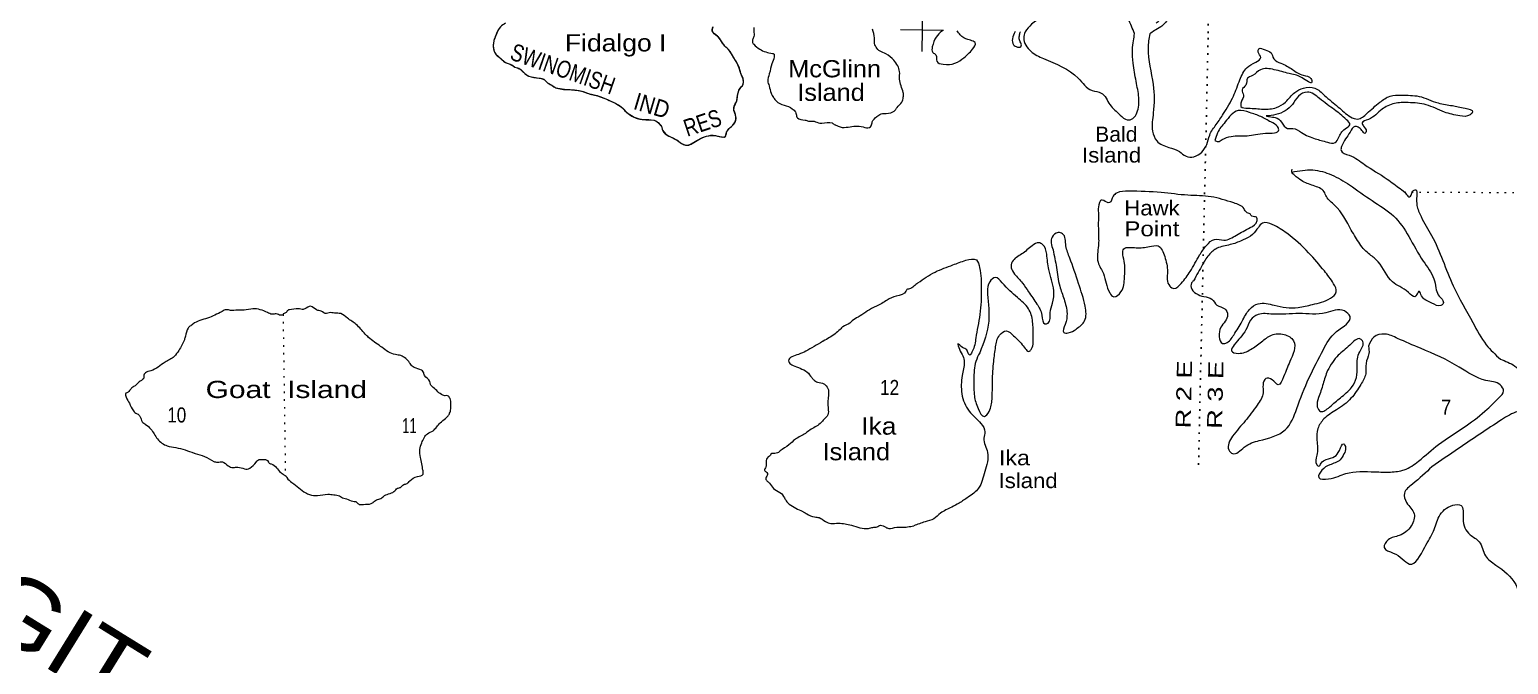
# Model space of a CAD drawing. Header units: feet. Extents: x -493433 to -244333, y 184684 to 373072.
# Drawn here: x -377997 to -360811, y 317103 to 324487 of the extents above; entities that cross this region are included whole.
import ezdxf

# ---------------------------------------------------------------- set-up
doc = ezdxf.new("R2010")
doc.units = ezdxf.units.FT
doc.header["$LTSCALE"] = 60
doc.linetypes.add('DOT_DASHED', pattern=[7.7, 5, -1.2, 0.3, -1.2])
doc.linetypes.add('DOTTED', pattern=[1.5, 0.3, -1.2])
for name, color, linetype, lineweight in [('39', 7, 'Continuous', 13), ('4', 7, 'Continuous', 13), ('41', 7, 'Continuous', 13), ('44', 7, 'DOT_DASHED', 13), ('6', 7, 'DOTTED', 25), ('7', 7, 'DOTTED', 13)]:
    doc.layers.add(name, color=color, linetype=linetype, lineweight=lineweight)
doc.layers.add('42', color=7, linetype='Continuous')

msp = doc.modelspace()

# ---------------------------------------------------------------- linework, layer by layer
at = {"layer": '39'}
for points in [[(-364906, 324565.95), (-364826, 324637.95), (-364787, 324758.95), (-364729, 324830.95), (-364636, 324900.95), (-364516, 324994.95), (-364436, 325098.95), (-364445, 325151.95), (-364473, 325200.95), (-364396, 325250.95), (-364331, 325231.95), (-364332, 325118.95), (-364374, 325033.95), (-364472, 324947.95), (-364565, 324857.95), (-364665, 324797.95), (-364735, 324711.95), (-364768, 324614.95), (-364852, 324516.95), (-364925, 324474.95), (-364980, 324436.95)], [(-365156, 324439.95), (-365231, 324609.95), (-365345, 324794.95), (-365446, 324951.95), (-365567, 325069.95), (-365665, 325133.95), (-365764, 325124.95), (-365834, 325037.95), (-365881, 324951.95), (-365898, 324915.95), (-365862, 324880.95), (-365802, 324806.95), (-365826, 324770.95), (-365872, 324811.95), (-365915, 324818.95), (-365967, 324818.95), (-366069, 324756.95), (-366224, 324633.95), (-366352, 324547.95), (-366428, 324460.95)], [(-372466.09, 324560.54), (-372525.48, 324517.74), (-372575.52, 324427.87), (-372596.68, 324373.8), (-372608.33, 324287.31), (-372573.7, 324193.96), (-372526.03, 324152.8), (-372474.36, 324109.57), (-372392.29, 324073.87), (-372356.39, 324051.06), (-372300.28, 324029.93), (-372254.63, 323988.81), (-372194.89, 323945.43), (-372072.23, 323923.14), (-372022.06, 323908.15), (-371972.45, 323862.94), (-371922.5, 323835.86), (-371914.54, 323829.67), (-371868.56, 323806.69), (-371715.58, 323787.91), (-371610.85, 323778.03), (-371484.49, 323737.52), (-371420.17, 323724.31), (-371261.91, 323663.09), (-371122.05, 323588.07), (-371062.59, 323528.57), (-370974.91, 323468.57), (-370920.79, 323449.49), (-370864.47, 323440.44), (-370741.56, 323432.26), (-370699.57, 323411.37), (-370679.77, 323390.86), (-370673.86, 323382.7), (-370659.96, 323370.36), (-370640.78, 323315.58), (-370603.27, 323270.58), (-370459.45, 323191.46), (-370421.64, 323162.58), (-370375.58, 323143.63), (-370347.39, 323141.12), (-370296.56, 323162.42), (-370221.06, 323209.5), (-370131.64, 323246.25), (-370024.56, 323254.47), (-369942.17, 323236.91), (-369928.06, 323236.67), (-369922.04, 323234.55), (-369905.58, 323252.4), (-369894.66, 323298.59), (-369867.75, 323336.43), (-369816.48, 323381.91), (-369793.6, 323419.83), (-369788.55, 323476.19), (-369813.16, 323565.34), (-369798.02, 323621.53), (-369783.47, 323645.47), (-369759.06, 323768.04), (-369731.96, 323815.96), (-369713.52, 323831.76), (-369705.91, 323918.34), (-369736.78, 323995.49), (-369742.43, 324017.77), (-369775.29, 324096.97), (-369841.89, 324207.01), (-369871.38, 324249.87), (-369916.96, 324295.01), (-369966.11, 324366.43), (-369989.76, 324397.09), (-370053.31, 324452.64), (-370062.77, 324487.08), (-370054, 324520.64)], [(-369580.81, 324512.81), (-369580.98, 324466.61), (-369580.07, 324406.1), (-369594.9, 324366.03), (-369597.33, 324343.9), (-369581.7, 324315.4), (-369512.1, 324259.75), (-369363.74, 324208.78), (-369351.68, 324206.56), (-369344.3, 324168.11), (-369369.92, 324089.93), (-369400.31, 323971.5), (-369417.98, 323887.12), (-369402.83, 323832.42), (-369378.14, 323747.31), (-369352.84, 323696.46), (-369344.95, 323686.24), (-369301.43, 323639.11), (-369203.27, 323601.11), (-369113.42, 323549.15), (-369095.64, 323528.67), (-369088.04, 323502.33), (-369074.69, 323459.75), (-368984.37, 323433.99), (-368946.24, 323423.24), (-368879.72, 323420.08), (-368813.54, 323398.76), (-368789.33, 323398.34), (-368670.27, 323400.3), (-368636.35, 323379.56), (-368626.33, 323375.34), (-368576.29, 323354.31), (-368483.52, 323352.7), (-368398.59, 323363.32), (-368310, 323353.72), (-368237.47, 323348.42), (-368216.94, 323368.23), (-368204.03, 323412.36), (-368152.48, 323473.97), (-368101.48, 323505.34), (-368069.1, 323510.82), (-367963.86, 323529.16), (-367935.19, 323552.86), (-367916.53, 323580.75), (-367858.89, 323644.28), (-367843.76, 323700.47), (-367842.91, 323746.83), (-367844.78, 323754.93), (-367886.34, 323910.91), (-367886.74, 323999.62), (-367907.76, 324064.51), (-367952.98, 324129.81), (-368046.45, 324204.02), (-368112.46, 324235.42), (-368160.02, 324282.62), (-368179.13, 324341.42), (-368178.25, 324389.8), (-368201.47, 324489.81)], [(-367381.81, 324476.31), (-367395.33, 324467.68), (-367460, 324398.95), (-367506, 324287.95), (-367500, 324220.95), (-367464, 324191.95), (-367455, 324117.95), (-367379, 324083.95), (-367243, 324094.95), (-367138, 324159.95), (-367039, 324257.95), (-367010, 324334.95), (-367032, 324350.95), (-367093, 324369.95), (-367181, 324423.95), (-367218.28, 324473.65)], [(-366543.37, 324462.56), (-366575, 324379.95), (-366564, 324310.95), (-366518, 324283.95), (-366476, 324287.95), (-366471, 324307.95), (-366491, 324356.95), (-366496, 324400.95), (-366487.33, 324448.43), (-366482.75, 324461.57)], [(-366428, 324460.95), (-366444, 324387.95), (-366421, 324306.95), (-366361, 324233.95), (-366215, 324148.95), (-365810, 323921.95), (-365650, 323777.95), (-365543, 323748.95), (-365442, 323613.95), (-365322, 323492.95), (-365240, 323435.95), (-365175, 323452.95), (-365128, 323518.95), (-365106, 323694.95), (-365138, 323884.95), (-365171, 324095.95), (-365181, 324251.95), (-365168, 324356.95), (-365156, 324439.95)], [(-364980, 324436.95), (-364999, 324271.95), (-364940, 323846.95), (-364938, 323516.95), (-364947, 323306.95), (-364898, 323192.95), (-364757, 323116.95), (-364635, 323068.95), (-364557, 323012.95), (-364466, 323007.95), (-364376, 323060.95), (-364317, 323151.95), (-364283, 323259.95), (-364207, 323382.95), (-364122, 323508.95), (-364007, 323713.95), (-363932, 323902.95), (-363849, 324043.95), (-363747, 324106.95), (-363690, 324162.95), (-363718, 324225.95), (-363711, 324263.95), (-363640, 324250.95), (-363570, 324217.95), (-363539, 324146.95), (-363455, 324095.95), (-363322, 324022.95), (-363196, 323954.95), (-363107, 323917.95), (-363094, 323874.95), (-363210, 323924.95), (-363361, 323976.95), (-363532, 324019.95), (-363692, 324019.95), (-363786, 323951.95), (-363843, 323919.95), (-363862, 323841.95), (-363907, 323785.95), (-363889, 323724.95), (-363917, 323643.95), (-363919, 323593.95), (-363837, 323571.95), (-363661, 323561.95), (-363506, 323578.95), (-363402, 323643.95), (-363293, 323755.95), (-363194, 323806.95), (-363060, 323805.95), (-362948, 323720.95), (-362788, 323585.95), (-362646, 323472.95), (-362564, 323445.95), (-362456, 323510.95), (-362305, 323640.95), (-362187, 323711.95), (-362054, 323722.95), (-361850, 323709.95), (-361629, 323632.95), (-361463, 323601.95), (-361314, 323571.95), (-361228, 323528.95), (-361257, 323494.95), (-361376, 323483.95), (-361555, 323526.95), (-361766, 323611.95), (-361976, 323636.95), (-362136, 323626.95), (-362280, 323559.95), (-362439, 323441.95), (-362510, 323400.95), (-362494, 323361.95), (-362463, 323302.95), (-362479, 323278.95), (-362513, 323313.95), (-362557, 323350.95), (-362595, 323360.95), (-362651, 323294.95), (-362704, 323214.95), (-362750, 323126.95), (-362756, 323079.95), (-362662, 323024.95), (-362482, 322916.95), (-362221, 322747.95), (-362069, 322636.95), (-361999, 322573.95), (-361961, 322540.95), (-361943, 322558.95), (-361924, 322606.95), (-361888, 322622.95), (-361876, 322551.95), (-361874, 322440.95), (-361827, 322310.95), (-361704, 322090.95), (-361453, 321505.95), (-361224, 321077.95), (-361068, 320819.95), (-360905, 320653.95)], [(-363628, 323482.95), (-363513, 323497.95), (-363405, 323542.95), (-363321, 323614.95), (-363251, 323712.95), (-363148, 323759.95), (-363005, 323683.95), (-362835, 323555.95), (-362693, 323438.95), (-362654, 323379.95), (-362709, 323331.95), (-362787, 323227.95), (-362824, 323171.95), (-362915, 323176.95), (-363056, 323216.95), (-363216, 323289.95), (-363317, 323337.95), (-363379, 323335.95), (-363447, 323409.95), (-363521, 323463.95), (-363588, 323473.95), (-363628, 323482.95)], [(-364223, 323194.95), (-364192, 323285.95), (-364103, 323411.95), (-363952, 323543.95), (-363819, 323521.95), (-363689, 323473.95), (-363572, 323411.95), (-363494, 323357.95), (-363480, 323321.95), (-363634, 323280.95), (-363847, 323250.95), (-364035, 323244.95), (-364136, 323207.95), (-364187, 323183.95), (-364223, 323194.95)], [(-363327, 322829.95), (-363084, 322853.95), (-362867, 322796.95), (-362658, 322680.95), (-362396, 322497.95), (-362146, 322318.95), (-361969, 322079.95), (-361801, 321792.95), (-361678, 321588.95), (-361654, 321481.95), (-361626, 321400.95), (-361569, 321300.95), (-361596, 321276.95), (-361700, 321305.95), (-361791, 321351.95), (-361828, 321406.95), (-361850, 321441.95), (-361871, 321411.95), (-361899, 321379.95), (-361973, 321428.95), (-362160, 321552.95), (-362324, 321784.95), (-362422, 321870.95), (-362484, 321923.95), (-362538, 321993.95), (-362637, 322154.95), (-362831, 322443.95), (-362927, 322543.95), (-362954, 322600.95), (-363079, 322671.95), (-363215, 322729.95), (-363297, 322791.95), (-363327, 322829.95), (-363325, 322862.95)], [(-365573, 322027.95), (-365577, 322199.95), (-365577, 322377.95), (-365565, 322474.95), (-365545, 322502.95), (-365478, 322477.95), (-365446, 322473.95), (-365405, 322547.95), (-365364, 322585.95), (-365224, 322606.95), (-364847, 322591.95), (-364536, 322559.95), (-364266, 322541.95), (-364004, 322470.95), (-363884, 322401.95), (-363856, 322361.95), (-363814, 322342.95), (-363792, 322315.95), (-363738, 322303.95), (-363732, 322264.95), (-363812, 322182.95), (-363973, 322095.95), (-364119, 322036.95), (-364226, 322046.95), (-364319, 321976.95), (-364400, 321864.95), (-364509, 321673.95), (-364614, 321533.95), (-364699, 321475.95), (-364747, 321502.95), (-364774, 321670.95), (-364806, 321848.95), (-364883, 321969.95), (-364984, 321962.95), (-365138, 321949.95), (-365279, 321937.95), (-365273, 321767.95), (-365273, 321603.95), (-365314, 321434.95), (-365397, 321378.95), (-365445, 321423.95), (-365517, 321647.95), (-365580, 321779.95), (-365576, 321973.95), (-365573, 322027.95)], [(-364470, 321565.95), (-364365, 321754.95), (-364282, 321878.95), (-364180, 321950.95), (-364026, 321989.95), (-363894, 322040.95), (-363785, 322103.95), (-363717, 322185.95), (-363668, 322235.95), (-363555, 322217.95), (-363385, 322116.95), (-363133, 321889.95), (-362950, 321678.95), (-362843, 321530.95), (-362813, 321434.95), (-362879, 321362.95), (-363088, 321288.95), (-363256, 321253.95), (-363532, 321279.95), (-363720, 321297.95), (-363820, 321232.95), (-363906, 321093.95), (-364003, 320933.95), (-364097, 320839.95), (-364134, 320835.95), (-364171, 320913.95), (-364152, 321024.95), (-364075, 321168.95), (-364108, 321239.95), (-364199, 321279.95), (-364257, 321352.95), (-364349, 321380.95), (-364440, 321415.95), (-364499, 321487.95), (-364484, 321553.95), (-364470, 321565.95)], [(-366103, 321923.95), (-366125, 322004.95), (-366114, 322072.95), (-366044, 322124.95), (-365992, 322111.95), (-365953, 321971.95), (-365909, 321829.95), (-365807, 321533.95), (-365730, 321267.95), (-365736, 321099.95), (-365836, 321002.95), (-365928, 320958.95), (-365978, 320963.95), (-365963, 321056.95), (-365941, 321183.95), (-365975, 321351.95), (-366026, 321501.95), (-366064, 321718.95), (-366103, 321923.95)], [(-366551, 321643.95), (-366589, 321716.95), (-366578, 321785.95), (-366466, 321876.95), (-366347, 321972.95), (-366266, 322006.95), (-366224, 321987.95), (-366177, 321873.95), (-366153, 321695.95), (-366095, 321449.95), (-366109, 321304.95), (-366135, 321193.95), (-366161, 321072.95), (-366197, 321062.95), (-366232, 321164.95), (-366291, 321294.95), (-366388, 321437.95), (-366458, 321537.95), (-366551, 321643.95)], [(-367673.31, 321541.12), (-367474, 321666.95), (-367267, 321749.95), (-367115, 321803.95), (-366994, 321806.95), (-366956, 321717.95), (-366937, 321470.95), (-366953, 321173.95), (-367001, 320900.95), (-367045, 320733.95), (-367072, 320699.95), (-367106, 320760.95), (-367154, 320787.95), (-367208, 320832.95), (-367192, 320769.95), (-367151, 320690.95), (-367136, 320617.95), (-367158, 320461.95), (-367163, 320251.95), (-367078, 320048.95), (-366941, 319903.95), (-366895, 319807.95), (-366908, 319735.95), (-366864, 319568.95), (-366897, 319344.95), (-366968, 319153.95), (-367089, 319047.95), (-367195, 318978.95), (-367280, 318930.95), (-367412, 318861.95), (-367490, 318797.95), (-367591, 318760.95), (-367720.54, 318715.38)], [(-366955, 320728.95), (-366851, 321093.95), (-366853, 321273.95), (-366865, 321439.95), (-366839, 321551.95), (-366772, 321603.95), (-366694, 321542.95), (-366516, 321368.95), (-366389, 321239.95), (-366340, 321088.95), (-366334, 320923.95), (-366354, 320771.95), (-366375, 320745.95), (-366461, 320821.95), (-366562, 320923.95), (-366646, 320981.95), (-366724, 320933.95), (-366770, 320796.95), (-366792, 320627.95), (-366807, 320395.95), (-366812, 320186.95), (-366846, 320045.95), (-366901, 319985.95), (-366973, 320077.95), (-367017, 320223.95), (-367023, 320417.95), (-367000, 320627.95), (-366955, 320728.95)], [(-367673.31, 321541.12), (-367722.22, 321500.64), (-367773.19, 321471.29), (-367807.77, 321455.76), (-367812.02, 321443.74), (-367926.02, 321387.25), (-368031.76, 321340.7), (-368154.11, 321268.22), (-368190.71, 321252.73), (-368368.21, 321142.91), (-368437.58, 321099.76), (-368464.27, 321074.01), (-368545.75, 321031.07), (-368578.6, 320999.38), (-368701.35, 320904.73), (-368772.7, 320863.64), (-368782.9, 320857.77), (-368976.57, 320746.21), (-369059.95, 320709.35), (-369176.29, 320634.76), (-369170.57, 320616.51), (-369122.78, 320581.41), (-369042.71, 320547.76), (-368960.78, 320503.99), (-368907.5, 320438.54), (-368883.78, 320411.92), (-368839.88, 320384.95), (-368765.59, 320365.51), (-368751.66, 320355.18), (-368714.4, 320296.07), (-368713.48, 320235.56), (-368713.66, 320225.49), (-368721.03, 320153.03), (-368716.36, 320076.33), (-368719.62, 320007.84), (-368773.25, 319942.24), (-368810.25, 319904.57), (-368930.66, 319828.03), (-368979.76, 319790.58), (-369098, 319722.07), (-369173.83, 319656.85), (-369273.95, 319586.01), (-369318.84, 319558.56), (-369381.57, 319547.56), (-369394, 319529.63), (-369400.13, 319525.7), (-369437.37, 319473.92), (-369440.78, 319397.37), (-369455.55, 319361.33), (-369429.81, 319334.67), (-369420.13, 319312.33), (-369441.03, 319272.37), (-369429.51, 319239.91), (-369397.75, 319211.13), (-369352.46, 319149.86), (-369276.63, 319104.18), (-369223.35, 319038.74), (-369203.8, 319004.12), (-369168.16, 318967.22), (-369012.36, 318881.85), (-369000.36, 318875.59), (-368964.47, 318852.78), (-368874.3, 318818.96), (-368822.01, 318809.98), (-368748.16, 318766.36), (-368686.04, 318743.1), (-368597.24, 318745.59), (-368520.72, 318738.21), (-368446.39, 318720.78), (-368247.32, 318685.07), (-368196.68, 318696.29), (-368148.13, 318703.51), (-368109.49, 318720.98), (-368047.38, 318697.72), (-368013.31, 318685.03), (-367920.25, 318699.55), (-367859.75, 318698.49), (-367795.11, 318703.42), (-367720.54, 318715.38)], [(-375048.75, 321179.61), (-375055.26, 321170.28), (-375103.66, 321171.12), (-375129.73, 321179.64), (-375180.22, 321176.48), (-375232.33, 321195.53), (-375401, 321238.78), (-375504.19, 321222.42), (-375580.82, 321223.75), (-375663.58, 321221.15), (-375709.86, 321228), (-375760.63, 321208.72), (-375929.49, 321131), (-376098.18, 321061.33), (-376118.64, 321045.56), (-376124.76, 321041.63), (-376155.52, 321013.94), (-376185.47, 320919.69), (-376198.29, 320879.59), (-376263.07, 320755.72), (-376316.82, 320684.06), (-376422.92, 320617.35), (-376588.13, 320517.38), (-376651.09, 320494.28), (-376663.44, 320480.38), (-376674.51, 320426.13), (-376723.56, 320390.69), (-376768.76, 320345.1), (-376807.51, 320321.57), (-376834.35, 320287.76), (-376852.83, 320269.94), (-376877.29, 320256.25), (-376874.06, 320211.84), (-376837.01, 320140.62), (-376790.17, 320053.12), (-376772.39, 320032.65), (-376736.45, 320011.86), (-376710.75, 319983.19), (-376687.56, 319926.34), (-376647.81, 319893.39), (-376588.26, 319839.94), (-376509.62, 319725.67), (-376398.11, 319645.11), (-376297.6, 319625.22), (-376084.92, 319561.05), (-376072.89, 319556.81), (-375962.56, 319522.63), (-375856.69, 319464.35), (-375812.47, 319455.52), (-375755.93, 319458.57), (-375688.2, 319411.02), (-375630.01, 319393.88), (-375575.48, 319396.97), (-375501.15, 319379.56), (-375468.96, 319374.97), (-375438.49, 319386.53), (-375362.6, 319455.79), (-375327.77, 319485.43), (-375313.62, 319487.19), (-375219.34, 319457.33), (-375217.44, 319451.25), (-375187.47, 319434.61), (-375078.3, 319335.93), (-375040.46, 319309.07)], [(-375040.46, 319309.07), (-375014.54, 319292.49), (-375006.76, 319276.23), (-374947.28, 319218.75), (-374788.06, 319099.04), (-374744.05, 319078.12), (-374651.46, 319066.43), (-374530.14, 319082.48), (-374461.64, 319077.26), (-374395.34, 319061.99), (-374373.42, 319047.5), (-374313.21, 319030.32), (-374241.12, 319000.85), (-374206.91, 318996.22), (-374175.12, 318969.46), (-374130.85, 318962.64), (-374116.7, 318964.41), (-374025.73, 318974.94), (-373999.18, 318992.62), (-373952.25, 319022.05), (-373903.53, 319039.35), (-373885.05, 319057.18), (-373762.99, 319113.52), (-373719.95, 319151.09), (-373687.47, 319162.62), (-373648.57, 319194.21), (-373610, 319207.66), (-373577.18, 319237.32), (-373487.46, 319290.2), (-373424.47, 319315.33), (-373423.81, 319351.6), (-373425.65, 319361.72), (-373453.2, 319511.39), (-373461.61, 319604.29), (-373440.09, 319678.51), (-373371.58, 319786.19), (-373308.4, 319821.39), (-373226.06, 319912.71), (-373164.64, 319962.04), (-373131.79, 319993.74), (-373115.12, 320023.69), (-373102.11, 320073.87), (-373101.41, 320112.17), (-373100.46, 320164.57), (-373110, 320194.98), (-373139.67, 320227.75), (-373165.88, 320228.21), (-373171.93, 320228.31), (-373196.03, 320234.78), (-373305.35, 320325.39), (-373339, 320360.25), (-373344.48, 320392.6), (-373407.73, 320464.27), (-373421.12, 320504.83), (-373440.92, 320525.33), (-373527.13, 320555.05), (-373566.82, 320592.03), (-373580.56, 320612.43), (-373683.98, 320694.87), (-373744.3, 320706.01), (-373904.14, 320791.44), (-373918.08, 320801.77), (-374057.39, 320907), (-374097.03, 320946), (-374199.93, 321056.66), (-374303.49, 321131.04), (-374381.23, 321182.8), (-374451.75, 321188.05), (-374516.21, 321193.2), (-374546.64, 321183.64), (-374608.69, 321210.93), (-374660.86, 321225.96), (-374730.69, 321269.51), (-374799.84, 321238.44), (-374816.08, 321232.68), (-374874.45, 321239.74), (-374977.57, 321227.41), (-374989.7, 321225.6), (-375014.41, 321197.8), (-375048.75, 321179.61)], [(-363929, 320902.95), (-363861, 320994.95), (-363809, 321106.95), (-363720, 321172.95), (-363552, 321176.95), (-363243, 321183.95), (-362934, 321191.95), (-362717, 321213.95), (-362651, 321149.95), (-362809, 320973.95), (-362961, 320763.95), (-363129, 320433.95), (-363271, 320077.95), (-363405, 319830.95), (-363706, 319706.95), (-363882, 319629.95), (-364017, 319554.95), (-364060, 319597.95), (-364016, 319756.95), (-363870, 319935.95), (-363731, 320119.95), (-363662, 320262.95), (-363663, 320353.95), (-363630, 320427.95), (-363557, 320414.95), (-363487, 320354.95), (-363424, 320447.95), (-363351, 320624.95), (-363307, 320866.95), (-363419, 320940.95), (-363563, 320932.95), (-363681, 320854.95), (-363807, 320765.95), (-363951, 320720.95), (-364030, 320749.95), (-363997, 320820.95), (-363929, 320902.95)], [(-362436, 320803.95), (-362374, 320909.95), (-362250, 320944.95), (-362099, 320894.95), (-361832, 320779.95), (-361382, 320560.95), (-361073, 320406.95), (-360906, 320352.95), (-360867, 320284.95), (-360922, 320202.95), (-361057, 320072.95), (-361304, 319877.95), (-361624, 319659.95), (-361855, 319467.95), (-362021, 319366.95), (-362181, 319340.95), (-362363, 319342.95), (-362699, 319322.95), (-362901, 319260.95), (-363016, 319277.95), (-362979, 319360.95), (-362887, 319423.95), (-362767, 319482.95), (-362722, 319551.95), (-362703, 319621.95), (-362725, 319666.95), (-362776, 319592.95), (-362831, 319520.95), (-362929, 319484.95), (-362988, 319441.95), (-363015, 319407.95), (-363039, 319425.95), (-363037, 319534.95), (-363037, 319710.95), (-363025, 319845.95), (-362955, 319958.95), (-362808, 320063.95), (-362641, 320197.95), (-362526, 320359.95), (-362470, 320482.95), (-362466, 320603.95), (-362433, 320718.95), (-362436, 320803.95)], [(-362964, 320364.95), (-362912, 320519.95), (-362788, 320698.95), (-362654, 320816.95), (-362532, 320887.95), (-362502, 320856.95), (-362539, 320739.95), (-362570, 320572.95), (-362578, 320439.95), (-362634, 320324.95), (-362762, 320204.95), (-362891, 320095.95), (-362994, 320045.95), (-363032, 320098.95), (-363017, 320205.95), (-362964, 320364.95)], [(-360905, 320653.95), (-360738, 320572.95), (-360640, 320508.95), (-360579, 320503.95), (-360514, 320549.95), (-360419, 320540.95), (-360307, 320456.95), (-360140, 320251.95), (-360006, 320033.95), (-359936, 319980.95), (-359881, 319951.95), (-359813, 319758.95), (-359742, 319503.95), (-359775, 319438.95), (-359810, 319382.95), (-359783, 319277.95), (-359723, 319215.95), (-359672, 319126.95), (-359615, 318943.95), (-359418, 318603.95), (-359288, 318464.95), (-359108, 318452.95), (-358896, 318520.95), (-358628, 318608.95), (-358115, 318759.95), (-357880, 318793.95), (-357670, 318790.95), (-357551, 318787.95), (-357406, 318773.95), (-357066, 318839.95), (-356834, 318812.95), (-356565, 318854.95), (-356155, 319002.95), (-356012, 319116.95), (-355831.25, 319171.96), (-355639, 319210.95), (-355378, 319284.95), (-355218, 319329.95), (-355100, 319380.95), (-355006, 319476.95), (-354819, 319532.95), (-354627, 319548.95), (-354553, 319527.95), (-354496, 319520.95), (-354456, 319548.95), (-354361, 319519.95), (-354217, 319406.95), (-353933, 319153.95), (-353722, 318945.95), (-353588, 318824.95), (-353382, 318651.95), (-353091, 318529.95), (-352722, 318460.95), (-352290, 318432.95), (-351918, 318363.95), (-351666, 318287.95), (-351390, 318243.95), (-351148, 318244.95), (-350952, 318248.95), (-350810, 318267.95), (-350675, 318245.95), (-350236, 318157.95), (-349895, 318130.95), (-349660, 318148.95), (-349465, 318261.95), (-349338, 318398.95), (-349142, 318602.95), (-348986, 318764.95), (-348900, 318889.95), (-348801, 319017.95), (-348690, 319143.95), (-348579, 319330.95), (-348577.59, 319334.2)], [(-348399.53, 319159.85), (-348531, 318983.95), (-348667, 318720.95), (-348830, 318354.95), (-348962, 318109.95), (-349170, 317911.95), (-349415, 317724.95), (-349642, 317662.95), (-349965, 317715.95), (-350527, 317824.95), (-350769, 317846.95), (-351050, 317827.95), (-351494, 317802.95), (-351716, 317831.95), (-351960, 317884.95), (-352156, 317996.95), (-352389, 318096.95), (-352664, 318091.95), (-352917, 318076.95), (-353201, 318158.95), (-353546, 318340.95), (-353774, 318494.95), (-354258, 318858.95), (-354530, 319084.95), (-354695, 319169.95), (-354804, 319170.95), (-354997, 319073.95), (-355275, 318974.95), (-355982, 318758.95), (-356467, 318573.95), (-356852, 318517.95), (-357280, 318510.95), (-357932, 318498.95), (-358141, 318468.95), (-358364, 318354.95), (-358659, 318220.95), (-358929, 318098.95), (-359113, 318082.95), (-359572, 318083.95), (-359847, 318171.95), (-360033, 318297.95), (-360202, 318521.95), (-360336, 318832.95), (-360300, 319101.95), (-360208, 319328.95), (-360177, 319577.95), (-360199, 319777.95), (-360354, 319945.95), (-360535, 320040.95), (-360702, 320042.95), (-360891, 319947.95), (-361392, 319613.95), (-361700, 319401.95)], [(-361700, 319401.95), (-361927, 319199.95), (-362019, 319095.95), (-361994, 318984.95), (-361907, 318855.95), (-361941, 318714.95), (-362080, 318601.95), (-362209, 318552.95), (-362255, 318461.95), (-362149, 318397.95), (-362045, 318331.95), (-361959, 318270.95), (-361784, 318464.95), (-361683, 318651.95), (-361616, 318824.95), (-361459, 318953.95), (-361362, 318952.95), (-361338, 318798.95), (-361257, 318611.95), (-361151, 318529.95), (-361077, 318366.95), (-360957, 318258.95), (-360727, 318032.95), (-360678, 317807.95), (-360670, 317623.95), (-360585, 317440.95), (-360579, 317295.95), (-360603, 317164.95), (-360674, 316948.95), (-360763, 316816.95), (-360844, 316762.95), (-360926, 316710.95), (-360869, 316580.95), (-360811, 316525.95), (-360714, 316524.95), (-360628, 316612.95), (-360507, 316612.95), (-360416, 316595.95), (-360361, 316493.95), (-360416, 316474.95), (-360527, 316463.95), (-360611, 316409.95), (-360632, 316315.95), (-360691, 316303.95), (-360722, 316362.95), (-360773, 316375.95), (-360784, 316262.95), (-360844, 316190.95), (-360911, 316122.95), (-360881, 316093.95), (-360878, 316041.95), (-360704, 316022.95), (-360531, 316002.95), (-360412, 316013.95), (-360316, 316095.95), (-360259, 316118.95), (-360148, 316109.95), (-360150, 316218.95), (-360197, 316336.95), (-360208, 316435.95), (-360209, 316504.95), (-360092, 316531.95), (-359997, 316562.95), (-359944, 316567.95), (-359984, 316416.95), (-360007, 316234.95), (-359957, 316147.95), (-359892, 316207.95), (-359851, 316239.95), (-359832, 316153.95), (-359838, 316026.95), (-359867, 315952.95), (-359774, 315944.95), (-359742, 315964.95), (-359645, 315919.95), (-359559, 315907.95), (-359396, 315999.95), (-359256, 316013.95), (-359083, 315954.95), (-358888, 315942.95), (-358672, 315929.95), (-358412, 315877.95), (-358258, 315718.95), (-358021, 315436.95), (-357836, 315217.95), (-357733, 315208.95), (-357623, 315282.95), (-357493, 315205.95), (-357302, 315027.95), (-357115, 314746.95), (-357018, 314441.95), (-356943, 314281.95), (-356823, 314196.95), (-356643, 314220.95), (-356498, 314176.95), (-356394, 313965.95), (-356279, 313789.95)]]:
    msp.add_spline(points, degree=3, dxfattribs=at)
at = {"layer": '4'}
for p, q in [((-367620.78, 324730.35), (-367628.68, 324230.41)), ((-367374.76, 324476.43), (-367874.7, 324484.34))]:
    msp.add_line(p, q, dxfattribs=at)
at = {"layer": '44'}
msp.add_lwpolyline([(-372527.4, 324516.3), (-372551.91, 324484.75), (-372600.55, 324360.74), (-372608.54, 324297.78), (-372608.54, 324297.78), (-372602.54, 324246.42), (-372594.02, 324222.55), (-372580.31, 324200.95), (-372481.58, 324115.37), (-372458.85, 324099.85), (-372394.34, 324074.96), (-372355.85, 324050.77), (-372311.81, 324036.02), (-372232.41, 323970.09), (-372193.53, 323944.84), (-372162.46, 323935.59), (-372052.5, 323918.38), (-372029.67, 323911.34), (-372013.07, 323902.76), (-371978.14, 323867.07), (-371928.07, 323839.36), (-371879.61, 323809.66), (-371781.49, 323794.87), (-371623.12, 323779.61), (-371565.53, 323766.33), (-371484.03, 323737.4), (-371397.35, 323717.29), (-371281.52, 323671.7), (-371183.25, 323625.3), (-371123.7, 323589.21), (-371099.9, 323568.08), (-371051.07, 323519.26), (-370971.74, 323467), (-370914.2, 323448.15), (-370834.12, 323437.86), (-370796.44, 323436.66), (-370740.34, 323432.05), (-370716.65, 323423.29), (-370691.8, 323404.28), (-370666.47, 323376.27), (-370655.21, 323362.21), (-370642.06, 323317.81), (-370605.81, 323272.5), (-370571.82, 323250.68), (-370468.57, 323197.32), (-370421.4, 323162.43), (-370381.31, 323145.35), (-370360.9, 323140.48), (-370344.79, 323141.77), (-370307.55, 323156.53), (-370243.55, 323196.1), (-370172.89, 323232.24), (-370129.74, 323246.78), (-370096.71, 323253.46), (-370062.07, 323256.07), (-370025.65, 323254.58), (-369975.16, 323243.72), (-369923.56, 323234.63), (-369908.46, 323247.2), (-369896.78, 323293.9), (-369887.51, 323310.61), (-369868.87, 323335.2), (-369824.03, 323374.21), (-369795.39, 323415.15), (-369788.59, 323442.52), (-369788.07, 323468.26), (-369791.9, 323493.5), (-369811.01, 323546.47), (-369809.54, 323589.12), (-369778.85, 323659.29), (-369768.89, 323725.29), (-369763.79, 323752.99), (-369754.93, 323777.79), (-369732.73, 323814.86), (-369723.19, 323823.16), (-369715.31, 323829.23), (-369710.45, 323837.74), (-369703.84, 323856.43), (-369700.83, 323875.85), (-369703.58, 323909.9), (-369734.81, 323989.17), (-369749.01, 324037.01), (-369774.05, 324094.67), (-369811.17, 324158.37), (-369857.21, 324230.16), (-369878.7, 324258.33), (-369916.65, 324294.6), (-369928.49, 324311.05), (-369966.4, 324366.83), (-369993.68, 324401.59), (-370001.14, 324408.53), (-370038.23, 324435.77), (-370049.99, 324448.09), (-370058.65, 324461.57), (-370062.82, 324472.69), (-370063.65, 324480.84), (-370054.14, 324520.62)], dxfattribs=at)
at = {"layer": '6'}
for p in [(-364277.9, 326353.74), (-364412.48, 319424.31)]:
    msp.add_line(p, (-364300.11, 324425.72), dxfattribs=at)
at = {"layer": '7'}
msp.add_line((-375050.93, 321176.49), (-375024.37, 319298.44), dxfattribs=at)
msp.add_lwpolyline([(-362025.45, 322597.94), (-358891, 322582.95), (-353536, 322489.95), (-348278, 322399.95), (-342930, 322381.95), (-341671.95, 322365.36)], dxfattribs=at)

# ---------------------------------------------------------------- texts
at = {"layer": '41', "width": 1.1}
msp.add_text('SKAGIT', height=806.7, rotation=328.301, dxfattribs=at).set_placement((-380681.64, 318840.39))
at = {"layer": '42'}
for s, height, width, p in [('Fidalgo I', 200, 1.15, (-371775.94, 324232.79)), ('McGlinn', 200, 1.1, (-369180.93, 323931.44)), ('Island', 200, 1.1, (-369075.93, 323657.44)), ('Bald', 175, 1.05, (-365613.71, 323182.83)), ('Island', 175, 1.1, (-365766.07, 322940.17)), ('Hawk', 175, 1.1, (-365275.11, 322325.07)), ('Point', 175, 1.2, (-365275.11, 322082.41)), ('Goat  Island', 200, 1.3, (-375950.93, 320201.44)), ('Ika', 200, 1.15, (-368332.93, 319775.44)), ('Island', 200, 1.1, (-368781.93, 319477.44)), ('Ika', 175, 1.15, (-366731.07, 319418.83)), ('Island', 175, 1.1, (-366736.69, 319153.59))]:
    msp.add_text(s, height=height, dxfattribs=dict(at, width=width)).set_placement(p)
at = {"layer": '44'}
for s, rotation, width, p in [('SWINOMISH', 340.798, 0.8, (-372426.66, 324142.78)), ('IND', 343.442, 0.9, (-370991.89, 323565.55)), ('RES', 18.395, 0.8, (-370354.42, 323238.55))]:
    msp.add_text(s, height=200, rotation=rotation, dxfattribs=dict(at, width=width)).set_placement(p)
at = {"layer": '6', "width": 1.35}
for s, p in [('R 2 E', (-364504.8, 319846.76)), ('R 3 E', (-364139.76, 319841.53))]:
    msp.add_text(s, height=175, rotation=88.713, dxfattribs=at).set_placement(p)
at = {"layer": '7'}
for s, width, p in [('12', 0.85, (-368113.11, 320236.27)), ('10', 0.85, (-376397.52, 319917.01)), ('11', 0.65, (-373666.71, 319792.87))]:
    msp.add_text(s, height=175, dxfattribs=dict(at, width=width)).set_placement(p)
at = {"layer": '7', "width": 0.9}
msp.add_text('7', height=175, rotation=359.309, dxfattribs=at).set_placement((-361595, 320008.95))

doc.saveas('drawing.dxf')
